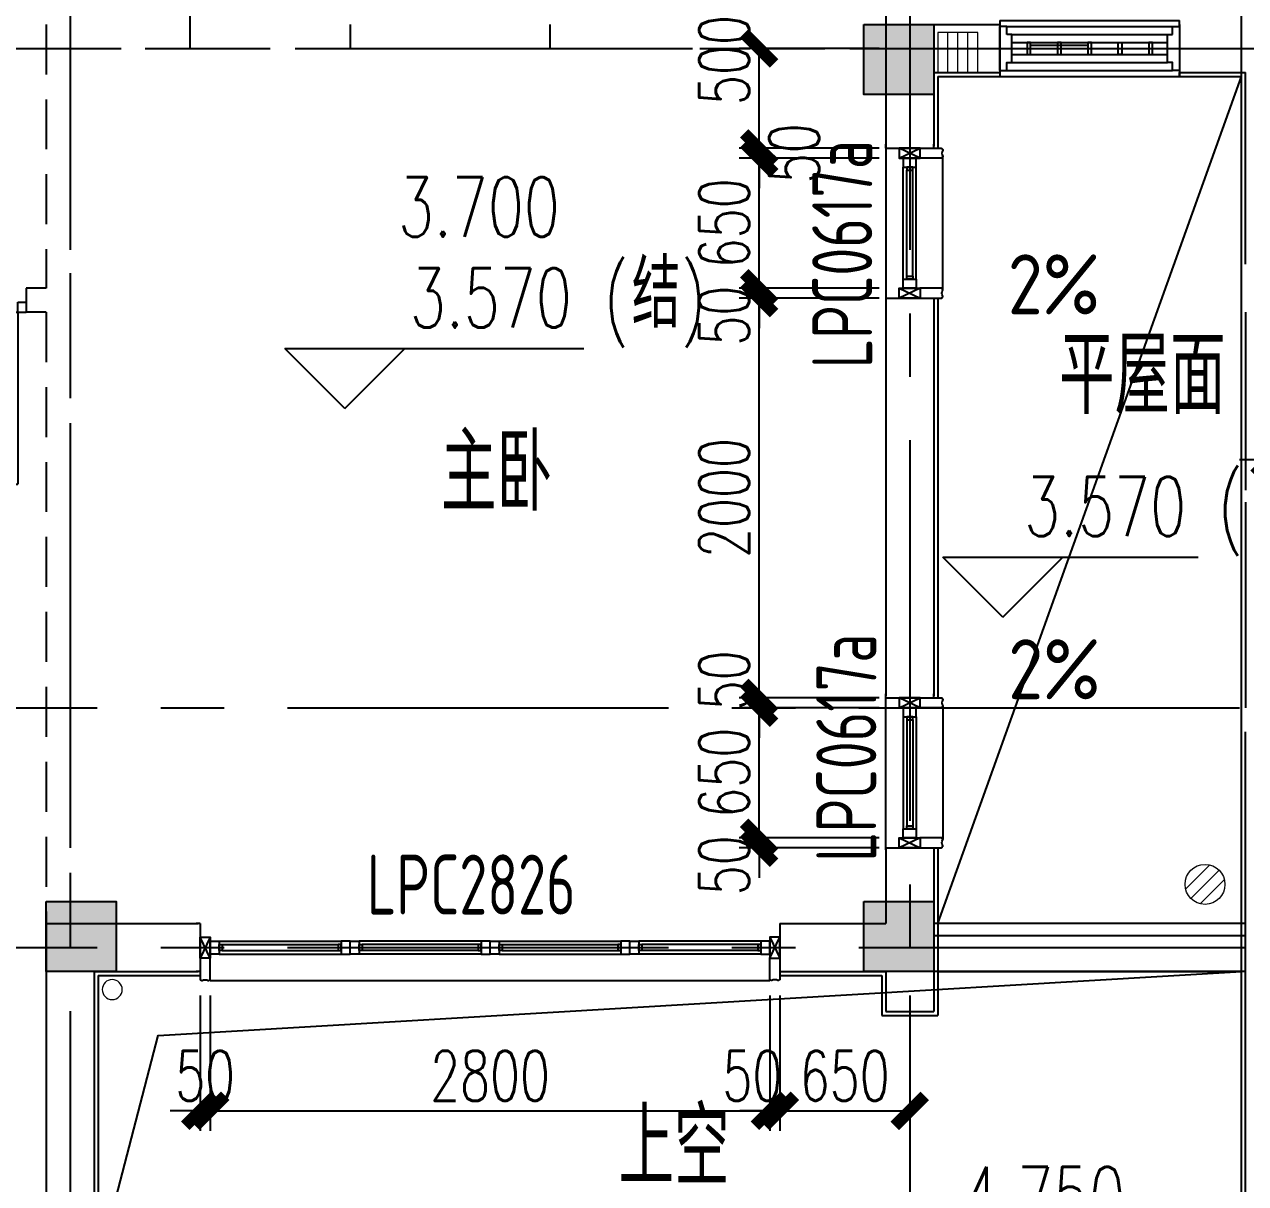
# Model space of a CAD drawing. Extents: x 296441 to 853063, y 459050 to 1117990.
# Drawn here: x 633069 to 639178, y 650189 to 655989 of the extents above; entities that cross this region are included whole.
import ezdxf

# ---------------------------------------------------------------- set-up
doc = ezdxf.new("R2010")
doc.units = 0
doc.header["$LTSCALE"] = 1000
for name, pattern in [('14-GRID$0$CENTER2', [28.575, 19.05, -3.175, 3.175, -3.175]), ('DZ-3-PLAN-FL01$0$DASHED2', [0.375, 0.25, -0.125]), ('E2-E3-FL02$0$E1-FL02$0$$5$CENTER2', [28.575, 19.05, -3.175, 3.175, -3.175]), ('E2-E3-FL02$0$E1-FL02$0$HIDDEN2', [4.7625, 3.175, -1.5875])]:
    doc.linetypes.add(name, pattern=pattern)
for name, color, linetype in [('0-COL-H1', 170, 'Continuous'), ('14-GRID$0$G-GRID', 9, '14-GRID$0$CENTER2'), ('DIM_ELEV', 3, 'Continuous'), ('DIM_SYMB', 3, 'Continuous'), ('DZ-3-PLAN-FL01$0$A-WALL', 1, 'Continuous'), ('DZ-TEXT-FL01$0$A-ROOM-IDEN', 4, 'Continuous'), ('E-TEXT-BS01-MI-14$0$A-WIND-IDEN', 33, 'Continuous'), ('E1-BM01$0$A-HRAL', 5, 'Continuous'), ('E1-BM01$0$A-OVLK', 140, 'Continuous'), ('E1-FL02$0$A-OVLK', 140, 'Continuous'), ('E2-E3-FL02$0$A-WALL', 1, 'Continuous'), ('E2-E3-FL02$0$E1-FL02$0$A-DOOR-IDEN', 115, 'Continuous'), ('E2-E3-FL02$0$E1-FL02$0$A-FLOR', 23, 'Continuous'), ('E2-E3-FL02$0$E1-FL02$0$A-HOLE', 211, 'Continuous'), ('E2-E3-FL02$0$E1-FL02$0$A-OVLK', 140, 'Continuous'), ('E2-E3-FL02$0$E1-FL02$0$A-SECT-WIND', 155, 'Continuous'), ('E2-E3-FL02$0$E1-FL02$0$A-SECT-WOOD', 17, 'Continuous'), ('E2-E3-FL02$0$E1-FL02$0$A-WALL', 1, 'Continuous'), ('E2-E3-FL02$0$E1-FL02$0$A-WALL-FNSH', 6, 'Continuous'), ('E2-E3-FL02$0$E1-FL02$0$G-GRID', 9, 'E2-E3-FL02$0$E1-FL02$0$$5$CENTER2'), ('E2-E3-FL02$0$E1-FL02$0$G-XREF', 2, 'Continuous'), ('E2-E3-FL02$0$huachuang-900$0$A-ELEV-XTHIN', 5, 'Continuous'), ('E2-E3-FL02$0$huachuang-900$0$A-ELEV-XTHN-GRAY', 157, 'Continuous'), ('E2-E3-FL02$0$huachuang-900$0$A-SECT-STONE', 42, 'Continuous'), ('E2-E3-FL02$0$huachuang-900$0$A-WIND', 4, 'Continuous'), ('E2-E3-FL02$0$huachuang-900$0$CT-01-CE$0$A-ELEV-MEDM', 4, 'Continuous'), ('E2-E3-FL02$0$menchuangtao1$0$A-DETL-STONE', 42, 'Continuous'), ('E2-E3-FL02$0$menchuangtao1$0$A-WALL', 1, 'Continuous'), ('E2-E3-FL02$0$menchuangtao1$0$A_CUR_FRAME', 112, 'Continuous'), ('PUB_TEXT', 7, 'Continuous'), ('ZT1_Dim---标注---PM、LM、DY、JD', 252, 'Continuous')]:
    doc.layers.add(name, color=color, linetype=linetype)
doc.layers.add('E1-FL02$0$P-SEWG-EQPM', color=4, linetype='Continuous', lineweight=0)
doc.layers.add('E2-E3-FL02$0$E1-FL02$0$P-SEWG-EQPM', color=4, linetype='Continuous', lineweight=0)
doc.layers.add('问题注释', color=6, linetype='Continuous', plot=False)
doc.styles.add('_TCH_DIM', font='SIMPLEX', dxfattribs={"bigfont": 'GBCBIG'})
doc.styles.add('E1-FL02$0$hz', font='simplex', dxfattribs={"width": 0.7, "bigfont": 'hztxt'})
doc.styles.add('E2-E3-FL02$0$E1-FL02$0$hz', font='simplex', dxfattribs={"width": 0.7, "bigfont": 'hztxt'})
doc.styles.get("Standard").update_dxf_attribs({"font": 'gbenor.shx', "bigfont": 'gbcbig.shx'})
doc.styles.add('ZT-DIMSTYLE', font='ROMANS.shx', dxfattribs={"width": 0.7, "bigfont": 'CHINESE.shx'})
doc.dimstyles.new('ZT-DIM100', dxfattribs={"dimscale": 100, "dimtxt": 2.5, "dimasz": 1.5, "dimexe": 1, "dimexo": 1, "dimgap": 0.5, "dimtad": 1, "dimdec": 0, "dimdsep": 46, "dimtxsty": 'ZT-DIMSTYLE', "dimblk": 'ARCHTICK', "dimcen": 2.5, "dimclrd": 175, "dimclre": 175, "dimclrt": 7, "dimazin": 2, "dimtfac": 1, "dimtix": 1, "dimtmove": 2, "dimatfit": 3, "dimfxl": 0, "dimarcsym": 0})

# ---------------------------------------------------------------- blocks, each defined once
blk = doc.blocks.new('yyyyij')
at = {"layer": 'DIM_ELEV'}
for p, q in [((753866.4, 151321.1), (753566.4, 151621.1)), ((753566.4, 151621.1), (755062.4, 151621.1)), ((753866.4, 151321.1), (754166.4, 151621.1)), ((757158.5, 150277.6), (756858.5, 150577.6)), ((756858.5, 150577.6), (758135.5, 150577.6)), ((757158.5, 150277.6), (757458.5, 150577.6))]:
    blk.add_line(p, q, dxfattribs=at)
at = {"layer": 'DIM_SYMB'}
for points in [[(757336.4, 152174.4, 0, 0, 0), (757154.2, 152570.4, 80, 0, 0), (757028.7, 152842.9, 0, 0, 0)], [(757426.5, 149791.7, 0, 0, 0), (757723.5, 149348.7, 80, 0, 0), (757890.6, 149099.5, 0, 0, 0)]]:
    blk.add_lwpolyline(points, format="xyseb", dxfattribs=at)
at = {"layer": 'DZ-TEXT-FL01$0$A-ROOM-IDEN'}
for s, p in [('平屋面', (757439.6, 151293.7)), ('主卧', (754348.1, 150806.8)), ('上空', (755236.1, 147433.4))]:
    blk.add_text(s, height=385.82, dxfattribs=at).set_placement(p)
at = {"layer": 'E-TEXT-BS01-MI-14$0$A-WIND-IDEN', "color": 2, "width": 0.8}
for p in [(756505, 151523.3), (756525.5, 149053.3)]:
    blk.add_text('LPC0617a', height=300, rotation=90, dxfattribs=at).set_placement(p)
blk.add_text('LPC2826', height=300, dxfattribs=at).set_placement((753976.9, 148789))
at = {"layer": 'PUB_TEXT', "style": '_TCH_DIM', "width": 0.705882}
for s, p in [('3.700', (754132.4, 152181.1)), ('(', (755162.4, 151726.1)), (')', (755548.1, 151726.1)), ('3.570', (754192.4, 151726.1)), ('(', (758235.5, 150682.6)), ('3.570', (757265.5, 150682.6)), ('4.750', (756960.6, 147228.4))]:
    blk.add_text(s, height=297.5, dxfattribs=at).set_placement(p)
at = {"layer": 'PUB_TEXT', "style": '_TCH_DIM'}
blk.add_text('结', height=337.6, dxfattribs=at).set_placement((755302.4, 151726.1))
at = {"layer": 'PUB_TEXT'}
for p in [(757183.4, 151792.6), (757185.7, 149866.5)]:
    blk.add_text('2%', height=300, dxfattribs=at).set_placement(p)
blk = doc.blocks.new('E2-E3-FL02$0$huachuang-900')
at = {"layer": 'E2-E3-FL02$0$huachuang-900$0$A-ELEV-XTHIN'}
for p, q in [((-110, 865), (-110, 35)), ((110, 865), (110, 35)), ((-70, 840), (-70, 60)), ((70, 840), (70, 60))]:
    blk.add_line(p, q, dxfattribs=at)
at = {"layer": 'E2-E3-FL02$0$huachuang-900$0$A-ELEV-XTHN-GRAY'}
blk.add_line((15.1, 459), (15.1, 745.5), dxfattribs=at)
at = {"layer": 'E2-E3-FL02$0$huachuang-900$0$A-SECT-STONE'}
blk.add_line((-110, 900), (110, 900), dxfattribs=at)
for points in [[(70, 865), (110, 865), (110, 900), (-110, 900), (-110, 865), (-70, 865), (-70, 840), (-30, 840), (-30, 840), (-5.8, 840), (5, 840), (5.8, 840), (30, 840), (30, 840), (70, 840)], [(30, 763.5), (-30, 763.5), (-30, 763.5), (-30, 745.5), (-30, 745.5), (30, 745.5)], [(30, 611.2), (-30, 611.2), (-30, 611.2), (-30, 593.2), (-30, 593.2), (30, 593.2)], [(30, 459), (-30, 459), (-30, 459), (-30, 441), (-30, 441), (30, 441)], [(30, 288.8), (-30, 288.8), (-30, 288.8), (-30, 306.8), (-30, 306.8), (30, 306.8)], [(30, 154.5), (-30, 154.5), (-30, 154.5), (-30, 136.5), (-30, 136.5), (30, 136.5)], [(70, 35), (110, 35), (110, 0), (-110, 0), (-110, 35), (-70, 35), (-70, 60), (-30, 60), (-30, 60), (-5.8, 60), (5.8, 60), (5.8, 60), (30, 60), (30, 60), (70, 60)]]:
    blk.add_lwpolyline(points, close=True, dxfattribs=at)
at = {"layer": 'E2-E3-FL02$0$huachuang-900$0$A-WIND'}
for p, q in [((-30, 840), (-30, 60)), ((30, 840), (30, 60))]:
    blk.add_line(p, q, dxfattribs=at)
at = {"layer": 'E2-E3-FL02$0$huachuang-900$0$CT-01-CE$0$A-ELEV-MEDM'}
for p, q in [((-140, 900), (-140, 0)), ((-110, 900), (-140, 900)), ((140, 900), (110, 900)), ((140, 900), (140, 0)), ((-110, 0), (-140, 0)), ((110, 0), (140, 0))]:
    blk.add_line(p, q, dxfattribs=at)
blk = doc.blocks.new('E2-E3-FL02$0$E1-FL02$0$G-PLAN-FL01$0$KM-900')
for p, q in [((0, -40), (0, 0)), ((47.4, -40), (47.4, 0)), ((47.4, -40), (0, -40)), ((47.4, -80), (47.4, -40)), ((862.7, -80), (862.7, -40)), ((0, -812.6), (0, -852.6)), ((47.4, -812.6), (0, -812.6)), ((47.4, -812.6), (47.4, -852.6))]:
    blk.add_line(p, q)
at = {"linetype": 'E2-E3-FL02$0$E1-FL02$0$HIDDEN2'}
for p, q in [((47.4, -40), (862.7, -40)), ((47.4, -80), (862.7, -80))]:
    blk.add_line(p, q, dxfattribs=at)
blk.add_arc((47.4, 7.4), 820, 270, 353.88371, dxfattribs=at)
blk = doc.blocks.new('E2-E3-FL02$0$menchuangtao1')
at = {"layer": 'E2-E3-FL02$0$menchuangtao1$0$A-DETL-STONE'}
blk.add_lwpolyline([(-10, -52.5), (-10, -159.2, -0.471625), (-15, -162.1, -0.528396), (-19.5, -164.7, 0.241692), (-50.5, -164.7, -0.528396), (-55, -162.1, -0.471625), (-60, -159.2), (-60, -52.5)], format="xyb", close=True, dxfattribs=at)
at = {"layer": 'E2-E3-FL02$0$menchuangtao1$0$A-WALL'}
for p, q in [((-10, 120), (-10, -120)), ((-10, 120), (10, 120)), ((-10, -120), (10, -120))]:
    blk.add_line(p, q, dxfattribs=at)
at = {"layer": 'E2-E3-FL02$0$menchuangtao1$0$A_CUR_FRAME'}
for p, q in [((-60, -52.5), (-10, 52.5)), ((-60, 52.5), (-10, -52.5))]:
    blk.add_line(p, q, dxfattribs=at)
blk.add_lwpolyline([(-10, -52.5), (-10, 52.5), (-60, 52.5), (-60, -52.5)], close=True, dxfattribs=at)
blk = doc.blocks.new('*U157')
at = {"layer": 'E2-E3-FL02$0$E1-FL02$0$A-SECT-WIND'}
for p, q in [((45, 32.5), (655, 32.5)), ((60, 15), (640, 15)), ((45, -32.5), (655, -32.5)), ((60, -15), (640, -15))]:
    blk.add_line(p, q, dxfattribs=at)
at = {"layer": 'E2-E3-FL02$0$E1-FL02$0$A-SECT-WOOD'}
for points in [[(0, 32.5), (45, 32.5), (45, -32.5), (0, -32.5)], [(60, 15), (60, -15), (45, -15), (45, 15)], [(640, 15), (640, -15), (655, -15), (655, 15)], [(700, 32.5), (655, 32.5), (655, -32.5), (700, -32.5)]]:
    blk.add_lwpolyline(points, close=True, dxfattribs=at)
blk = doc.blocks.new('*U155')
at = {"layer": 'E2-E3-FL02$0$E1-FL02$0$A-SECT-WIND'}
for p, q in [((45, 32.5), (605, 32.5)), ((60, 15), (590, 15)), ((45, -32.5), (605, -32.5)), ((60, -15), (590, -15))]:
    blk.add_line(p, q, dxfattribs=at)
at = {"layer": 'E2-E3-FL02$0$E1-FL02$0$A-SECT-WOOD'}
for points in [[(0, 32.5), (45, 32.5), (45, -32.5), (0, -32.5)], [(60, 15), (60, -15), (45, -15), (45, 15)], [(590, 15), (590, -15), (605, -15), (605, 15)], [(650, 32.5), (605, 32.5), (605, -32.5), (650, -32.5)]]:
    blk.add_lwpolyline(points, close=True, dxfattribs=at)
blk = doc.blocks.new('E2-E3-FL02$0$E1-FL02$0$$PS002_0')
at = {"color": 0}
for p, q in [((-0.25, -0.5), (-0.25, 0.5)), ((0, -0.5), (0, 0.5)), ((0.25, -0.5), (0.25, 0.5))]:
    blk.add_line(p, q, dxfattribs=at)
blk.add_lwpolyline([(-0.5, -0.5), (0.5, -0.5), (0.5, 0.5), (-0.5, 0.5)], close=True, dxfattribs=at)
at = {"color": 0, "style": 'E2-E3-FL02$0$E1-FL02$0$hz', "width": 0.7, "flags": 1}
for tag, p in [('UNIT', (0, 0)), ('SPEC', (0, -0.002)), ('WHAT', (0, -0.003))]:
    blk.add_attdef(tag, p, '', height=0.001, dxfattribs=at)
blk = doc.blocks.new('E1-FL02$0$$PS001_0')
for p, q in [((-0.485, -0.123), (0.123, 0.485)), ((-0.354, -0.354), (0.354, 0.354)), ((-0.118, -0.486), (0.486, 0.118))]:
    blk.add_line(p, q)
blk.add_circle((0, 0), 0.5)
at = {"style": 'E1-FL02$0$hz', "width": 0.7, "flags": 1}
for tag, p in [('UNIT', (0, 0)), ('SPEC', (0, -0.002)), ('WHAT', (0, -0.003))]:
    blk.add_attdef(tag, p, '', height=0.001, dxfattribs=at)
blk = doc.blocks.new('FF12')
at = {"layer": 'DIM_SYMB', "color": 8}
blk.add_lwpolyline([(665506.2, 98345.5), (663986.2, 102585.5)], dxfattribs=at)
at = {"layer": 'DZ-3-PLAN-FL01$0$A-WALL', "color": 33, "linetype": 'DZ-3-PLAN-FL01$0$DASHED2'}
for p, q in [((667446.2, 102845.5), (667446.2, 102725.5)), ((668446.2, 102845.5), (668446.2, 102725.5)), ((669966.2, 102845.5), (669966.2, 101525.5)), ((667446.2, 102725.5), (665766.2, 102725.5)), ((669846.2, 102725.5), (668446.2, 102725.5)), ((669846.2, 102725.5), (669846.2, 98345.5)), ((669966.2, 101525.5), (670066.2, 101525.5)), ((670066.2, 101525.5), (670066.2, 101405.5)), ((669966.2, 101405.5), (670066.2, 101405.5)), ((669966.2, 101405.5), (669966.2, 98345.5))]:
    blk.add_line(p, q, dxfattribs=at)
at = {"layer": 'E1-BM01$0$A-HRAL'}
for points in [[(665526.2, 98285.5), (663966.2, 98285.5)], [(665526.2, 98225.5), (663966.2, 98225.5)]]:
    blk.add_lwpolyline(points, dxfattribs=at)
at = {"layer": 'E1-BM01$0$A-OVLK'}
for points in [[(663966.2, 98345.5), (665526.2, 98345.5)], [(663966.2, 98105.5), (665526.2, 98105.5)]]:
    blk.add_lwpolyline(points, dxfattribs=at)
at = {"layer": 'E1-FL02$0$A-OVLK'}
blk.add_line((665506.2, 98105.5), (663986.2, 98105.5), dxfattribs=at)
at = {"layer": 'E2-E3-FL02$0$A-WALL'}
for points in [[(673566.2, 101405.5), (673566.2, 100515.5)], [(673566.2, 100455.5), (673566.2, 99425.5)], [(673566.2, 100345.5), (673566.2, 99425.5)]]:
    blk.add_lwpolyline(points, dxfattribs=at)
at = {"layer": 'E2-E3-FL02$0$E1-FL02$0$A-FLOR'}
blk.add_line((669146.2, 98060.5), (666346.2, 98060.5), dxfattribs=at)
at = {"layer": 'E2-E3-FL02$0$E1-FL02$0$A-HOLE'}
blk.add_lwpolyline([(669706.2, 96630.5), (669406.2, 97786.5), (663986.2, 98105.5)], dxfattribs=at)
at = {"layer": 'E2-E3-FL02$0$E1-FL02$0$A-OVLK'}
for p, q in [((665766.2, 102235.5), (665766.2, 101465.5)), ((665481.2, 101517.4), (665481.2, 102183.6)), ((665766.2, 98715.5), (665766.2, 99485.5)), ((665481.2, 99433.6), (665481.2, 98767.4)), ((665506.2, 98105.5), (663986.2, 98105.5))]:
    blk.add_line(p, q, dxfattribs=at)
at = {"layer": 'E2-E3-FL02$0$E1-FL02$0$A-WALL'}
for p, q in [((665766.2, 103465.5), (665766.2, 102235.5)), ((665766.2, 103235.5), (665766.2, 102235.5)), ((664296.2, 102845.5), (664296.2, 102605.5)), ((665526.2, 102845.5), (665196.2, 102845.5)), ((665196.2, 102845.5), (665196.2, 102605.5)), ((664296.2, 102605.5), (663966.2, 102605.5)), ((665526.2, 102605.5), (665196.2, 102605.5)), ((665526.2, 102605.5), (665526.2, 102235.5)), ((673566.2, 101645.5), (673566.2, 102605.5)), ((665526.2, 101465.5), (665526.2, 99485.5)), ((665766.2, 101465.5), (665766.2, 99485.5)), ((673566.2, 95345.5), (673566.2, 99305.5)), ((665526.2, 98715.5), (665526.2, 97905.5)), ((665766.2, 98715.5), (665766.2, 98345.5)), ((666286.2, 98345.5), (665766.2, 98345.5)), ((669966.2, 98345.5), (669206.2, 98345.5)), ((669966.2, 98345.5), (669966.2, 95345.5)), ((665766.2, 98105.5), (665766.2, 97905.5)), ((666286.2, 98105.5), (665766.2, 98105.5)), ((669726.2, 98105.5), (669206.2, 98105.5)), ((669726.2, 98105.5), (669726.2, 95105.5)), ((665766.2, 97905.5), (665526.2, 97905.5))]:
    blk.add_line(p, q, dxfattribs=at)
at = {"layer": 'E2-E3-FL02$0$E1-FL02$0$A-WALL-FNSH'}
for p, q in [((664296.2, 102585.5), (663986.2, 102585.5)), ((664296.2, 102585.5), (664296.2, 102605.5)), ((665196.2, 102605.5), (665196.2, 102585.5)), ((665506.2, 102585.5), (665196.2, 102585.5)), ((665506.2, 102585.5), (665506.2, 102225.5)), ((665506.2, 101475.5), (665506.2, 99475.5)), ((665506.2, 98725.5), (665506.2, 97885.5)), ((665786.2, 98085.5), (665786.2, 97885.5)), ((666296.2, 98085.5), (665786.2, 98085.5)), ((669706.2, 98085.5), (669196.2, 98085.5)), ((669706.2, 98085.5), (669706.2, 95085.5)), ((665786.2, 97885.5), (665506.2, 97885.5))]:
    blk.add_line(p, q, dxfattribs=at)
at = {"layer": 'E2-E3-FL02$0$E1-FL02$0$G-GRID'}
blk.add_line((669246.2, 102725.5), (669246.2, 106925.5), dxfattribs=at)
at = {"layer": 'E2-E3-FL02$0$E1-FL02$0$P-SEWG-EQPM'}
blk.add_circle((669636.2, 98015.5), 50, dxfattribs=at)
at = {"rotation": 270}
blk.add_blockref('*U155', (665646.2, 99425.5), dxfattribs=at)
for p in [(666346.2, 98225.5), (667746.2, 98225.5)]:
    blk.add_blockref('*U157', p)
at = {"extrusion": (0, 0, -1), "zscale": -1}
for p in [(-667746.2, 98225.5), (-669146.2, 98225.5)]:
    blk.add_blockref('*U157', p, dxfattribs=at)
at = {"layer": 'E1-FL02$0$P-SEWG-EQPM', "xscale": -200, "yscale": 200, "zscale": 200}
blk.add_blockref('E1-FL02$0$$PS001_0', (664169.2, 98542.1), dxfattribs=at)
at = {"layer": 'E2-E3-FL02$0$E1-FL02$0$A-DOOR-IDEN', "extrusion": (0, 0, -1), "xscale": 1.055555555503815, "yscale": 1.055555555503815, "zscale": -1.055555555503815, "rotation": 270}
blk.add_blockref('E2-E3-FL02$0$E1-FL02$0$G-PLAN-FL01$0$KM-900', (-670066.2, 101455.5), dxfattribs=at)
at = {"layer": 'E2-E3-FL02$0$E1-FL02$0$G-XREF', "extrusion": (0, 0, -1), "zscale": -1, "rotation": 90}
for name, p in [('E2-E3-FL02$0$huachuang-900', (-664296.2, 102725.5)), ('E2-E3-FL02$0$menchuangtao1', (-665646.2, 102235.5)), ('*U155', (-665646.2, 101525.5)), ('E2-E3-FL02$0$menchuangtao1', (-665646.2, 99485.5))]:
    blk.add_blockref(name, p, dxfattribs=at)
at = {"layer": 'E2-E3-FL02$0$E1-FL02$0$G-XREF', "rotation": 270}
for p in [(665646.2, 101465.5), (665646.2, 98715.5)]:
    blk.add_blockref('E2-E3-FL02$0$menchuangtao1', p, dxfattribs=at)
at = {"layer": 'E2-E3-FL02$0$E1-FL02$0$G-XREF', "extrusion": (0, 0, -1), "zscale": -1}
blk.add_blockref('E2-E3-FL02$0$menchuangtao1', (-666286.2, 98225.5), dxfattribs=at)
at = {"layer": 'E2-E3-FL02$0$E1-FL02$0$G-XREF'}
blk.add_blockref('E2-E3-FL02$0$menchuangtao1', (669206.2, 98225.5), dxfattribs=at)
at = {"layer": 'E2-E3-FL02$0$E1-FL02$0$P-SEWG-EQPM', "extrusion": (0, 0, -1), "xscale": 200, "yscale": 200, "zscale": -200}
blk.add_blockref('E2-E3-FL02$0$E1-FL02$0$$PS002_0', (-665406.2, 102705.5), dxfattribs=at)
blk = doc.blocks.new('_ArchTick')
at = {"color": 0, "linetype": 'ByBlock', "const_width": 0.4}
blk.add_lwpolyline([(-0.5, -0.5), (0.5, 0.5)], dxfattribs=at)
blk = doc.blocks.new('*D1043')
at = {"layer": 'Defpoints', "color": 0, "ltscale": 1000, "transparency": 16777216}
for p in [(636745, 655869.5), (637446, 655869.5), (637446, 655369.5)]:
    blk.add_point(p, dxfattribs=at)
at = {"layer": 'ZT1_Dim---标注---PM、LM、DY、JD', "color": 175, "linetype": 'ByBlock', "lineweight": -2, "ltscale": 1000, "transparency": 16777216}
for p, q in [((637346, 655869.5), (636645, 655869.5)), ((636745, 655369.5), (636745, 655869.5)), ((637346, 655369.5), (636645, 655369.5))]:
    blk.add_line(p, q, dxfattribs=at)
at = {"layer": 'ZT1_Dim---标注---PM、LM、DY、JD', "color": 175, "lineweight": -2, "ltscale": 1000, "transparency": 16777216, "xscale": 150, "yscale": 150, "zscale": 150}
for p, rotation in [((636745, 655869.5), 90), ((636745, 655369.5), 270)]:
    blk.add_blockref('_ArchTick', p, dxfattribs=dict(at, rotation=rotation))
at = {"layer": 'ZT1_Dim---标注---PM、LM、DY、JD', "color": 7, "ltscale": 1000, "transparency": 16777216, "insert": (636570, 655811.1), "char_height": 250, "attachment_point": 5, "rotation": 90, "style": 'ZT-DIMSTYLE'}
blk.add_mtext('500', dxfattribs=at)
blk = doc.blocks.new('*D1044')
at = {"layer": 'Defpoints', "color": 0, "ltscale": 1000, "transparency": 16777216}
for p in [(636745, 655369.5), (637446, 655369.5), (637446, 655319.5)]:
    blk.add_point(p, dxfattribs=at)
at = {"layer": 'ZT1_Dim---标注---PM、LM、DY、JD', "color": 175, "linetype": 'ByBlock', "lineweight": -2, "ltscale": 1000, "transparency": 16777216}
for p, q in [((636745, 655369.5), (636745, 655519.5)), ((637346, 655369.5), (636645, 655369.5)), ((636745, 655319.5), (636745, 655369.5)), ((637346, 655319.5), (636645, 655319.5)), ((636745, 655319.5), (636745, 655169.5))]:
    blk.add_line(p, q, dxfattribs=at)
at = {"layer": 'ZT1_Dim---标注---PM、LM、DY、JD', "color": 175, "lineweight": -2, "ltscale": 1000, "transparency": 16777216, "xscale": 150, "yscale": 150, "zscale": 150}
for p, rotation in [((636745, 655369.5), 270), ((636745, 655319.5), 90)]:
    blk.add_blockref('_ArchTick', p, dxfattribs=dict(at, rotation=rotation))
at = {"layer": 'ZT1_Dim---标注---PM、LM、DY、JD', "color": 7, "ltscale": 1000, "transparency": 16777216, "insert": (636920, 655344.5), "char_height": 250, "attachment_point": 5, "rotation": 90, "style": 'ZT-DIMSTYLE'}
blk.add_mtext('50', dxfattribs=at)
blk = doc.blocks.new('*D1045')
at = {"layer": 'Defpoints', "color": 0, "ltscale": 1000, "transparency": 16777216}
for p in [(636745, 655319.5), (637446, 655319.5), (637446, 654669.5)]:
    blk.add_point(p, dxfattribs=at)
at = {"layer": 'ZT1_Dim---标注---PM、LM、DY、JD', "color": 175, "linetype": 'ByBlock', "lineweight": -2, "ltscale": 1000, "transparency": 16777216}
for p, q in [((637346, 655319.5), (636645, 655319.5)), ((636745, 654669.5), (636745, 655319.5)), ((637346, 654669.5), (636645, 654669.5))]:
    blk.add_line(p, q, dxfattribs=at)
at = {"layer": 'ZT1_Dim---标注---PM、LM、DY、JD', "color": 175, "lineweight": -2, "ltscale": 1000, "transparency": 16777216, "xscale": 150, "yscale": 150, "zscale": 150}
for p, rotation in [((636745, 655319.5), 90), ((636745, 654669.5), 270)]:
    blk.add_blockref('_ArchTick', p, dxfattribs=dict(at, rotation=rotation))
at = {"layer": 'ZT1_Dim---标注---PM、LM、DY、JD', "color": 7, "ltscale": 1000, "transparency": 16777216, "insert": (636570, 654994.5), "char_height": 250, "attachment_point": 5, "rotation": 90, "style": 'ZT-DIMSTYLE'}
blk.add_mtext('650', dxfattribs=at)
blk = doc.blocks.new('*D1046')
at = {"layer": 'Defpoints', "color": 0, "ltscale": 1000, "transparency": 16777216}
for p in [(636745, 654669.5), (637446, 654669.5), (637446, 654619.5)]:
    blk.add_point(p, dxfattribs=at)
at = {"layer": 'ZT1_Dim---标注---PM、LM、DY、JD', "color": 175, "linetype": 'ByBlock', "lineweight": -2, "ltscale": 1000, "transparency": 16777216}
for p, q in [((636745, 654669.5), (636745, 654819.5)), ((637346, 654669.5), (636645, 654669.5)), ((636745, 654619.5), (636745, 654669.5)), ((637346, 654619.5), (636645, 654619.5)), ((636745, 654619.5), (636745, 654469.5))]:
    blk.add_line(p, q, dxfattribs=at)
at = {"layer": 'ZT1_Dim---标注---PM、LM、DY、JD', "color": 175, "lineweight": -2, "ltscale": 1000, "transparency": 16777216, "xscale": 150, "yscale": 150, "zscale": 150}
for p, rotation in [((636745, 654669.5), 270), ((636745, 654619.5), 90)]:
    blk.add_blockref('_ArchTick', p, dxfattribs=dict(at, rotation=rotation))
at = {"layer": 'ZT1_Dim---标注---PM、LM、DY、JD', "color": 7, "ltscale": 1000, "transparency": 16777216, "insert": (636570, 654532), "char_height": 250, "attachment_point": 5, "rotation": 90, "style": 'ZT-DIMSTYLE'}
blk.add_mtext('50', dxfattribs=at)
blk = doc.blocks.new('*D1047')
at = {"layer": 'Defpoints', "color": 0, "ltscale": 1000, "transparency": 16777216}
for p in [(636745, 654619.5), (637446, 654619.5), (637446, 652619.5)]:
    blk.add_point(p, dxfattribs=at)
at = {"layer": 'ZT1_Dim---标注---PM、LM、DY、JD', "color": 175, "linetype": 'ByBlock', "lineweight": -2, "ltscale": 1000, "transparency": 16777216}
for p, q in [((637346, 654619.5), (636645, 654619.5)), ((636745, 652619.5), (636745, 654619.5)), ((637346, 652619.5), (636645, 652619.5))]:
    blk.add_line(p, q, dxfattribs=at)
at = {"layer": 'ZT1_Dim---标注---PM、LM、DY、JD', "color": 175, "lineweight": -2, "ltscale": 1000, "transparency": 16777216, "xscale": 150, "yscale": 150, "zscale": 150}
for p, rotation in [((636745, 654619.5), 90), ((636745, 652619.5), 270)]:
    blk.add_blockref('_ArchTick', p, dxfattribs=dict(at, rotation=rotation))
at = {"layer": 'ZT1_Dim---标注---PM、LM、DY、JD', "color": 7, "ltscale": 1000, "transparency": 16777216, "insert": (636570, 653619.5), "char_height": 250, "attachment_point": 5, "rotation": 90, "style": 'ZT-DIMSTYLE'}
blk.add_mtext('2000', dxfattribs=at)
blk = doc.blocks.new('*D1048')
at = {"layer": 'Defpoints', "color": 0, "ltscale": 1000, "transparency": 16777216}
for p in [(636745, 652619.5), (637446, 652619.5), (637446, 652569.5)]:
    blk.add_point(p, dxfattribs=at)
at = {"layer": 'ZT1_Dim---标注---PM、LM、DY、JD', "color": 175, "linetype": 'ByBlock', "lineweight": -2, "ltscale": 1000, "transparency": 16777216}
for p, q in [((636745, 652619.5), (636745, 652769.5)), ((637346, 652619.5), (636645, 652619.5)), ((636745, 652569.5), (636745, 652619.5)), ((637346, 652569.5), (636645, 652569.5)), ((636745, 652569.5), (636745, 652419.5))]:
    blk.add_line(p, q, dxfattribs=at)
at = {"layer": 'ZT1_Dim---标注---PM、LM、DY、JD', "color": 175, "lineweight": -2, "ltscale": 1000, "transparency": 16777216, "xscale": 150, "yscale": 150, "zscale": 150}
for p, rotation in [((636745, 652619.5), 270), ((636745, 652569.5), 90)]:
    blk.add_blockref('_ArchTick', p, dxfattribs=dict(at, rotation=rotation))
at = {"layer": 'ZT1_Dim---标注---PM、LM、DY、JD', "color": 7, "ltscale": 1000, "transparency": 16777216, "insert": (636570, 652707), "char_height": 250, "attachment_point": 5, "rotation": 90, "style": 'ZT-DIMSTYLE'}
blk.add_mtext('50', dxfattribs=at)
blk = doc.blocks.new('*D1049')
at = {"layer": 'Defpoints', "color": 0, "ltscale": 1000, "transparency": 16777216}
for p in [(636745, 652569.5), (637446, 652569.5), (637446, 651919.5)]:
    blk.add_point(p, dxfattribs=at)
at = {"layer": 'ZT1_Dim---标注---PM、LM、DY、JD', "color": 175, "linetype": 'ByBlock', "lineweight": -2, "ltscale": 1000, "transparency": 16777216}
for p, q in [((637346, 652569.5), (636645, 652569.5)), ((636745, 651919.5), (636745, 652569.5)), ((637346, 651919.5), (636645, 651919.5))]:
    blk.add_line(p, q, dxfattribs=at)
at = {"layer": 'ZT1_Dim---标注---PM、LM、DY、JD', "color": 175, "lineweight": -2, "ltscale": 1000, "transparency": 16777216, "xscale": 150, "yscale": 150, "zscale": 150}
for p, rotation in [((636745, 652569.5), 90), ((636745, 651919.5), 270)]:
    blk.add_blockref('_ArchTick', p, dxfattribs=dict(at, rotation=rotation))
at = {"layer": 'ZT1_Dim---标注---PM、LM、DY、JD', "color": 7, "ltscale": 1000, "transparency": 16777216, "insert": (636570, 652244.5), "char_height": 250, "attachment_point": 5, "rotation": 90, "style": 'ZT-DIMSTYLE'}
blk.add_mtext('650', dxfattribs=at)
blk = doc.blocks.new('*D1050')
at = {"layer": 'Defpoints', "color": 0, "ltscale": 1000, "transparency": 16777216}
for p in [(636745, 651919.5), (637446, 651919.5), (637446, 651869.5)]:
    blk.add_point(p, dxfattribs=at)
at = {"layer": 'ZT1_Dim---标注---PM、LM、DY、JD', "color": 175, "linetype": 'ByBlock', "lineweight": -2, "ltscale": 1000, "transparency": 16777216}
for p, q in [((636745, 651919.5), (636745, 652069.5)), ((637346, 651919.5), (636645, 651919.5)), ((636745, 651869.5), (636745, 651919.5)), ((637346, 651869.5), (636645, 651869.5)), ((636745, 651869.5), (636745, 651719.5))]:
    blk.add_line(p, q, dxfattribs=at)
at = {"layer": 'ZT1_Dim---标注---PM、LM、DY、JD', "color": 175, "lineweight": -2, "ltscale": 1000, "transparency": 16777216, "xscale": 150, "yscale": 150, "zscale": 150}
for p, rotation in [((636745, 651919.5), 270), ((636745, 651869.5), 90)]:
    blk.add_blockref('_ArchTick', p, dxfattribs=dict(at, rotation=rotation))
at = {"layer": 'ZT1_Dim---标注---PM、LM、DY、JD', "color": 7, "ltscale": 1000, "transparency": 16777216, "insert": (636570, 651782), "char_height": 250, "attachment_point": 5, "rotation": 90, "style": 'ZT-DIMSTYLE'}
blk.add_mtext('50', dxfattribs=at)
blk = doc.blocks.new('*D1062')
at = {"layer": 'Defpoints', "color": 0, "ltscale": 1000, "transparency": 16777216}
for p in [(636848.5, 651229.5), (637498.5, 651229.5), (637498.5, 650552.9)]:
    blk.add_point(p, dxfattribs=at)
at = {"layer": 'ZT1_Dim---标注---PM、LM、DY、JD', "color": 175, "linetype": 'ByBlock', "lineweight": -2, "ltscale": 1000, "transparency": 16777216}
for p, q in [((636848.5, 651129.5), (636848.5, 650452.9)), ((637498.5, 651129.5), (637498.5, 650452.9)), ((636848.5, 650552.9), (637498.5, 650552.9))]:
    blk.add_line(p, q, dxfattribs=at)
at = {"layer": 'ZT1_Dim---标注---PM、LM、DY、JD', "color": 175, "lineweight": -2, "ltscale": 1000, "transparency": 16777216, "xscale": 150, "yscale": 150, "zscale": 150, "rotation": 180}
blk.add_blockref('_ArchTick', (636848.5, 650552.9), dxfattribs=at)
at = {"layer": 'ZT1_Dim---标注---PM、LM、DY、JD', "color": 175, "lineweight": -2, "ltscale": 1000, "transparency": 16777216, "xscale": 150, "yscale": 150, "zscale": 150}
blk.add_blockref('_ArchTick', (637498.5, 650552.9), dxfattribs=at)
at = {"layer": 'ZT1_Dim---标注---PM、LM、DY、JD', "color": 7, "ltscale": 1000, "transparency": 16777216, "insert": (637173.5, 650727.9), "char_height": 250, "attachment_point": 5, "style": 'ZT-DIMSTYLE'}
blk.add_mtext('650', dxfattribs=at)
blk = doc.blocks.new('*D1063')
at = {"layer": 'Defpoints', "color": 0, "ltscale": 1000, "transparency": 16777216}
for p in [(636798.5, 651229.5), (636848.5, 651229.5), (636848.5, 650552.9)]:
    blk.add_point(p, dxfattribs=at)
at = {"layer": 'ZT1_Dim---标注---PM、LM、DY、JD', "color": 175, "linetype": 'ByBlock', "lineweight": -2, "ltscale": 1000, "transparency": 16777216}
for p, q in [((636798.5, 651129.5), (636798.5, 650452.9)), ((636848.5, 651129.5), (636848.5, 650452.9)), ((636798.5, 650552.9), (636648.5, 650552.9)), ((636798.5, 650552.9), (636848.5, 650552.9)), ((636848.5, 650552.9), (636998.5, 650552.9))]:
    blk.add_line(p, q, dxfattribs=at)
at = {"layer": 'ZT1_Dim---标注---PM、LM、DY、JD', "color": 175, "lineweight": -2, "ltscale": 1000, "transparency": 16777216, "xscale": 150, "yscale": 150, "zscale": 150}
blk.add_blockref('_ArchTick', (636798.5, 650552.9), dxfattribs=at)
at = {"layer": 'ZT1_Dim---标注---PM、LM、DY、JD', "color": 175, "lineweight": -2, "ltscale": 1000, "transparency": 16777216, "xscale": 150, "yscale": 150, "zscale": 150, "rotation": 180}
blk.add_blockref('_ArchTick', (636848.5, 650552.9), dxfattribs=at)
at = {"layer": 'ZT1_Dim---标注---PM、LM、DY、JD', "color": 7, "ltscale": 1000, "transparency": 16777216, "insert": (636711, 650727.9), "char_height": 250, "attachment_point": 5, "style": 'ZT-DIMSTYLE'}
blk.add_mtext('50', dxfattribs=at)
blk = doc.blocks.new('*D1064')
at = {"layer": 'Defpoints', "color": 0, "ltscale": 1000, "transparency": 16777216}
for p in [(633998.5, 651229.5), (636798.5, 651229.5), (636798.5, 650552.9)]:
    blk.add_point(p, dxfattribs=at)
at = {"layer": 'ZT1_Dim---标注---PM、LM、DY、JD', "color": 175, "linetype": 'ByBlock', "lineweight": -2, "ltscale": 1000, "transparency": 16777216}
for p, q in [((633998.5, 651129.5), (633998.5, 650452.9)), ((636798.5, 651129.5), (636798.5, 650452.9)), ((633998.5, 650552.9), (636798.5, 650552.9))]:
    blk.add_line(p, q, dxfattribs=at)
at = {"layer": 'ZT1_Dim---标注---PM、LM、DY、JD', "color": 175, "lineweight": -2, "ltscale": 1000, "transparency": 16777216, "xscale": 150, "yscale": 150, "zscale": 150, "rotation": 180}
blk.add_blockref('_ArchTick', (633998.5, 650552.9), dxfattribs=at)
at = {"layer": 'ZT1_Dim---标注---PM、LM、DY、JD', "color": 175, "lineweight": -2, "ltscale": 1000, "transparency": 16777216, "xscale": 150, "yscale": 150, "zscale": 150}
blk.add_blockref('_ArchTick', (636798.5, 650552.9), dxfattribs=at)
at = {"layer": 'ZT1_Dim---标注---PM、LM、DY、JD', "color": 7, "ltscale": 1000, "transparency": 16777216, "insert": (635398.5, 650727.9), "char_height": 250, "attachment_point": 5, "style": 'ZT-DIMSTYLE'}
blk.add_mtext('2800', dxfattribs=at)
blk = doc.blocks.new('*D1065')
at = {"layer": 'Defpoints', "color": 0, "ltscale": 1000, "transparency": 16777216}
for p in [(633948.5, 651229.5), (633998.5, 651229.5), (633998.5, 650552.9)]:
    blk.add_point(p, dxfattribs=at)
at = {"layer": 'ZT1_Dim---标注---PM、LM、DY、JD', "color": 175, "linetype": 'ByBlock', "lineweight": -2, "ltscale": 1000, "transparency": 16777216}
for p, q in [((633948.5, 651129.5), (633948.5, 650452.9)), ((633998.5, 651129.5), (633998.5, 650452.9)), ((633948.5, 650552.9), (633798.5, 650552.9)), ((633948.5, 650552.9), (633998.5, 650552.9)), ((633998.5, 650552.9), (634148.5, 650552.9))]:
    blk.add_line(p, q, dxfattribs=at)
at = {"layer": 'ZT1_Dim---标注---PM、LM、DY、JD', "color": 175, "lineweight": -2, "ltscale": 1000, "transparency": 16777216, "xscale": 150, "yscale": 150, "zscale": 150}
blk.add_blockref('_ArchTick', (633948.5, 650552.9), dxfattribs=at)
at = {"layer": 'ZT1_Dim---标注---PM、LM、DY、JD', "color": 175, "lineweight": -2, "ltscale": 1000, "transparency": 16777216, "xscale": 150, "yscale": 150, "zscale": 150, "rotation": 180}
blk.add_blockref('_ArchTick', (633998.5, 650552.9), dxfattribs=at)
at = {"layer": 'ZT1_Dim---标注---PM、LM、DY、JD', "color": 7, "ltscale": 1000, "transparency": 16777216, "insert": (633973.5, 650727.9), "char_height": 250, "attachment_point": 5, "style": 'ZT-DIMSTYLE'}
blk.add_mtext('50', dxfattribs=at)
blk = doc.blocks.new('*D1834')
at = {"layer": 'Defpoints', "color": 0, "ltscale": 1000, "transparency": 16777216}
for p in [(639298.5, 654549.5), (639748.5, 654549.5), (639748.5, 653811.3)]:
    blk.add_point(p, dxfattribs=at)
at = {"layer": 'ZT1_Dim---标注---PM、LM、DY、JD', "color": 175, "linetype": 'ByBlock', "lineweight": -2, "ltscale": 1000, "transparency": 16777216}
for p, q in [((639298.5, 654449.5), (639298.5, 653711.3)), ((639748.5, 654449.5), (639748.5, 653711.3)), ((639298.5, 653811.3), (639148.5, 653811.3)), ((639298.5, 653811.3), (639748.5, 653811.3)), ((639748.5, 653811.3), (639898.5, 653811.3))]:
    blk.add_line(p, q, dxfattribs=at)
at = {"layer": 'ZT1_Dim---标注---PM、LM、DY、JD', "color": 175, "lineweight": -2, "ltscale": 1000, "transparency": 16777216, "xscale": 150, "yscale": 150, "zscale": 150}
blk.add_blockref('_ArchTick', (639298.5, 653811.3), dxfattribs=at)
at = {"layer": 'ZT1_Dim---标注---PM、LM、DY、JD', "color": 175, "lineweight": -2, "ltscale": 1000, "transparency": 16777216, "xscale": 150, "yscale": 150, "zscale": 150, "rotation": 180}
blk.add_blockref('_ArchTick', (639748.5, 653811.3), dxfattribs=at)
at = {"layer": 'ZT1_Dim---标注---PM、LM、DY、JD', "color": 7, "ltscale": 1000, "transparency": 16777216, "insert": (639523.5, 653986.3), "char_height": 250, "attachment_point": 5, "style": 'ZT-DIMSTYLE'}
blk.add_mtext('450', dxfattribs=at)

msp = doc.modelspace()

# ---------------------------------------------------------------- linework, layer by layer
at = {"layer": '0-COL-H1'}
for points in [[(637268.5, 655989.5), (637618.5, 655989.5), (637618.5, 655639.5), (637268.5, 655639.5)], [(637268.5, 651599.5), (637618.5, 651599.5), (637618.5, 651249.5), (637268.5, 651249.5)]]:
    msp.add_lwpolyline(points, close=True, dxfattribs=at)
at = {"layer": '0-COL-H1', "elevation": 0}
msp.add_lwpolyline([(633178.5, 651599.5), (633528.5, 651599.5), (633528.5, 651249.5), (633178.5, 651249.5)], close=True, dxfattribs=at)
at = {"layer": '0-COL-H1', "color": 254}
for points in [[(637618.5, 655639.5), (637618.5, 655989.5), (637268.5, 655639.5), (637268.5, 655989.5)], [(633528.5, 651249.5, 0), (633528.5, 651599.5, 0), (633178.5, 651249.5, 0), (633178.5, 651599.5, 0)], [(637618.5, 651249.5), (637618.5, 651599.5), (637268.5, 651249.5), (637268.5, 651599.5)]]:
    msp.add_solid(points, dxfattribs=at)
at = {"layer": '14-GRID$0$G-GRID', "color": 8, "ltscale": 0.1}
for p, q in [((633298.5, 671053.2), (633298.5, 638294.8)), ((637498.5, 671053.2), (637498.5, 638294.8)), ((620218.5, 655869.5), (674432.5, 655869.5)), ((620098.5, 652569.5), (674432.5, 652569.5)), ((620098.5, 651369.5), (674432.5, 651369.5))]:
    msp.add_line(p, q, dxfattribs=at)
at = {"layer": '问题注释', "ltscale": 5}
msp.add_line((639158.5, 641679.5), (639158.5, 660209.5), dxfattribs=at)

# ---------------------------------------------------------------- block references
msp.add_blockref('yyyyij', (-119194.5, 502746))
at = {"xscale": -1}
for p in [(1303144.7, 553144), (1312744.7, 553144)]:
    msp.add_blockref('FF12', p, dxfattribs=at)

# ---------------------------------------------------------------- dimensions: what is measured, and where the dimension line sits
at = {"layer": 'ZT1_Dim---标注---PM、LM、DY、JD', "ltscale": 1000}
for base, p1, p2, picture, middle in [((636745, 655869.5), (637446, 655369.5), (637446, 655869.5), '*D1043', (636570, 655811.1)), ((636745, 655369.5), (637446, 655319.5), (637446, 655369.5), '*D1044', (636920, 655344.5)), ((636745, 654669.5), (637446, 654619.5), (637446, 654669.5), '*D1046', (636570, 654532)), ((636745, 652619.5), (637446, 652569.5), (637446, 652619.5), '*D1048', (636570, 652707)), ((636745, 651919.5), (637446, 651869.5), (637446, 651919.5), '*D1050', (636570, 651782))]:
    dim = msp.add_linear_dim(base=base, p1=p1, p2=p2, angle=90, dimstyle='ZT-DIM100', dxfattribs=at)
    dim.commit()
    dim.dimension.update_dxf_attribs({"geometry": picture, "text_midpoint": middle, "dimtype": 160})
for base, p1, p2, picture, middle in [((636745, 655319.5), (637446, 654669.5), (637446, 655319.5), '*D1045', (636570, 654994.5)), ((636745, 654619.5), (637446, 652619.5), (637446, 654619.5), '*D1047', (636570, 653619.5)), ((636745, 652569.5), (637446, 651919.5), (637446, 652569.5), '*D1049', (636570, 652244.5))]:
    dim = msp.add_linear_dim(base=base, p1=p1, p2=p2, angle=90, dimstyle='ZT-DIM100', dxfattribs=at)
    dim.commit()
    dim.dimension.update_dxf_attribs({"geometry": picture, "text_midpoint": middle})
for base, p1, p2, picture, middle in [((639748.5, 653811.3), (639298.5, 654549.5), (639748.5, 654549.5), '*D1834', (639523.5, 653986.3)), ((633998.5, 650552.9), (633948.5, 651229.5), (633998.5, 651229.5), '*D1065', (633973.5, 650727.9)), ((636798.5, 650552.9), (633998.5, 651229.5), (636798.5, 651229.5), '*D1064', (635398.5, 650727.9)), ((637498.5, 650552.9), (636848.5, 651229.5), (637498.5, 651229.5), '*D1062', (637173.5, 650727.9))]:
    dim = msp.add_linear_dim(base=base, p1=p1, p2=p2, dimstyle='ZT-DIM100', dxfattribs=at)
    dim.commit()
    dim.dimension.update_dxf_attribs({"geometry": picture, "text_midpoint": middle})
dim = msp.add_linear_dim(base=(636848.5, 650552.9), p1=(636798.5, 651229.5), p2=(636848.5, 651229.5), dimstyle='ZT-DIM100', dxfattribs=at)
dim.commit()
dim.dimension.update_dxf_attribs({"geometry": '*D1063', "text_midpoint": (636711, 650727.9), "dimtype": 160})

doc.saveas('drawing.dxf')
